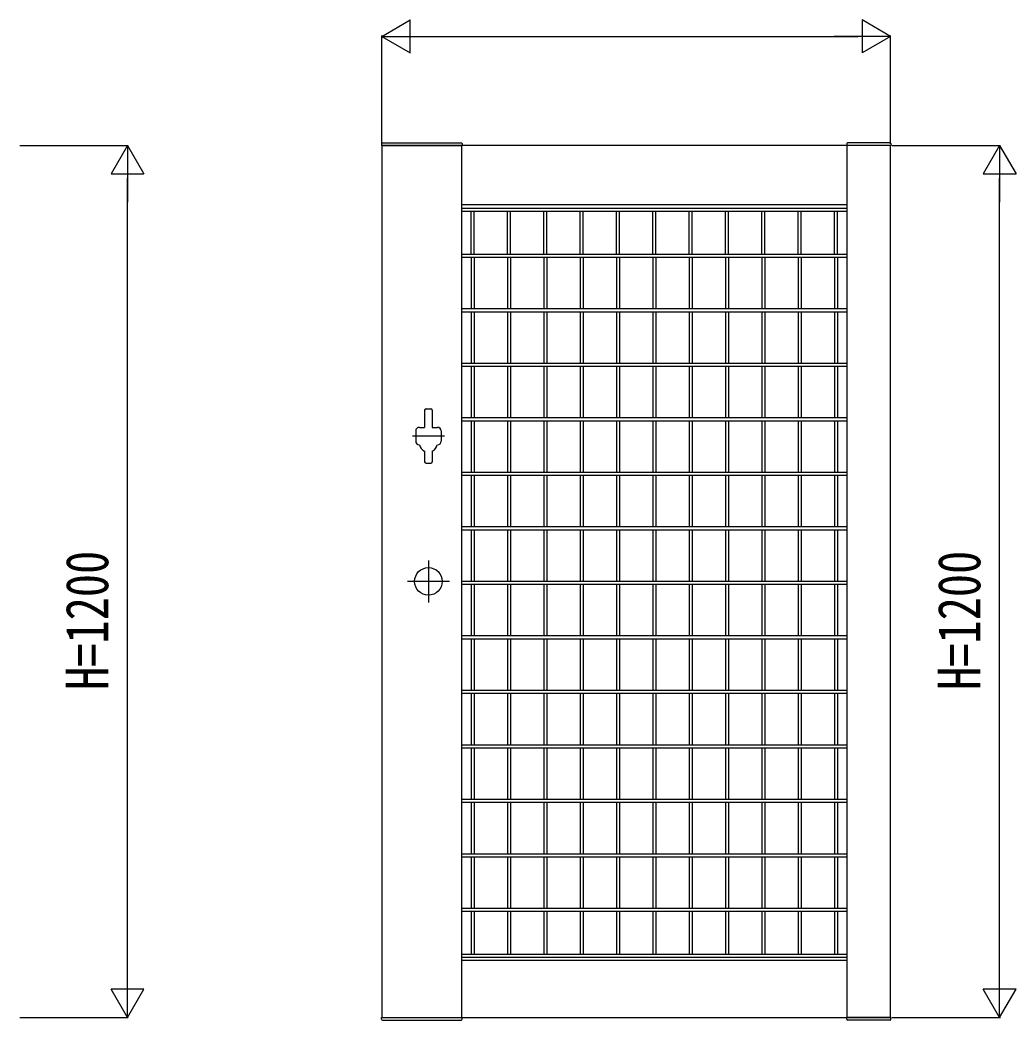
# Model space of a CAD drawing. Units: millimetres, scale not verified. Extents: x -8410 to 8410, y -5940 to 5940.
# Drawn here: x -1208 to 163, y -2854 to -1478 of the extents above; entities that cross this region are included whole.
import ezdxf
from ezdxf.enums import TextEntityAlignment as Align

# ---------------------------------------------------------------- set-up
doc = ezdxf.new("R2010")
doc.units = ezdxf.units.MM
doc.header["$LTSCALE"] = 30
doc.layers.add('0-2_YKK_A1', color=4, linetype='Continuous')
doc.layers.add('0-3_YKK_D', color=6, linetype='Continuous')
doc.styles.add('ＭＳ ゴシック', font='')
doc.styles.get('ＭＳ ゴシック').set_extended_font_data('MS Gothic')

msp = doc.modelspace()

# ---------------------------------------------------------------- linework, layer by layer
at = {"layer": '0-2_YKK_A1'}
for p, q in [((-710.33, -1647.45), (-710.46, -1650)), ((-710.46, -1650), (-599.46, -1650)), ((-709.33, -1646.5), (-600.59, -1646.5)), ((-599.96, -2850), (-599.96, -1650)), ((-599.59, -1647.45), (-599.46, -1650)), ((-70.33, -1647.45), (-70.46, -1650)), ((-9.46, -1650), (-70.46, -1650)), ((-69.96, -2850), (-69.96, -1650)), ((-10.59, -1646.5), (-69.33, -1646.5)), ((-9.59, -1647.45), (-9.46, -1650)), ((-69.96, -1731.75), (-599.96, -1731.75)), ((-599.96, -1736.55), (-69.96, -1736.55)), ((-599.96, -1740.55), (-69.96, -1740.55)), ((-587.06, -1799.65), (-587.06, -1740.55)), ((-582.86, -1799.65), (-582.86, -1740.55)), ((-537.06, -1799.65), (-537.06, -1740.55)), ((-532.86, -1799.65), (-532.86, -1740.55)), ((-487.06, -1799.65), (-487.06, -1740.55)), ((-482.86, -1799.65), (-482.86, -1740.55)), ((-437.06, -1799.65), (-437.06, -1740.55)), ((-432.86, -1799.65), (-432.86, -1740.55)), ((-387.06, -1799.65), (-387.06, -1740.55)), ((-382.86, -1799.65), (-382.86, -1740.55)), ((-337.06, -1799.65), (-337.06, -1740.55)), ((-332.86, -1799.65), (-332.86, -1740.55)), ((-287.06, -1799.65), (-287.06, -1740.55)), ((-282.86, -1799.65), (-282.86, -1740.55)), ((-237.06, -1799.65), (-237.06, -1740.55)), ((-232.86, -1799.65), (-232.86, -1740.55)), ((-187.06, -1799.65), (-187.06, -1740.55)), ((-182.86, -1799.65), (-182.86, -1740.55)), ((-137.06, -1799.65), (-137.06, -1740.55)), ((-132.86, -1799.65), (-132.86, -1740.55)), ((-87.06, -1799.65), (-87.06, -1740.55)), ((-82.86, -1799.65), (-82.86, -1740.55)), ((-599.96, -1799.65), (-69.96, -1799.65)), ((-599.96, -1803.85), (-69.96, -1803.85)), ((-587.06, -1803.85), (-587.06, -1874.65)), ((-582.86, -1803.85), (-582.86, -1874.65)), ((-537.06, -1803.85), (-537.06, -1874.65)), ((-532.86, -1803.85), (-532.86, -1874.65)), ((-487.06, -1803.85), (-487.06, -1874.65)), ((-482.86, -1803.85), (-482.86, -1874.65)), ((-437.06, -1803.85), (-437.06, -1874.65)), ((-432.86, -1803.85), (-432.86, -1874.65)), ((-387.06, -1803.85), (-387.06, -1874.65)), ((-382.86, -1803.85), (-382.86, -1874.65)), ((-337.06, -1803.85), (-337.06, -1874.65)), ((-332.86, -1803.85), (-332.86, -1874.65)), ((-287.06, -1803.85), (-287.06, -1874.65)), ((-282.86, -1803.85), (-282.86, -1874.65)), ((-237.06, -1803.85), (-237.06, -1874.65)), ((-232.86, -1803.85), (-232.86, -1874.65)), ((-187.06, -1803.85), (-187.06, -1874.65)), ((-182.86, -1803.85), (-182.86, -1874.65)), ((-137.06, -1803.85), (-137.06, -1874.65)), ((-132.86, -1803.85), (-132.86, -1874.65)), ((-87.06, -1803.85), (-87.06, -1874.65)), ((-82.86, -1803.85), (-82.86, -1874.65)), ((-599.96, -1874.65), (-69.96, -1874.65)), ((-599.96, -1878.85), (-69.96, -1878.85)), ((-587.06, -1878.85), (-587.06, -1949.65)), ((-582.86, -1878.85), (-582.86, -1949.65)), ((-537.06, -1878.85), (-537.06, -1949.65)), ((-532.86, -1878.85), (-532.86, -1949.65)), ((-487.06, -1878.85), (-487.06, -1949.65)), ((-482.86, -1878.85), (-482.86, -1949.65)), ((-437.06, -1878.85), (-437.06, -1949.65)), ((-432.86, -1878.85), (-432.86, -1949.65)), ((-387.06, -1878.85), (-387.06, -1949.65)), ((-382.86, -1878.85), (-382.86, -1949.65)), ((-337.06, -1878.85), (-337.06, -1949.65)), ((-332.86, -1878.85), (-332.86, -1949.65)), ((-287.06, -1878.85), (-287.06, -1949.65)), ((-282.86, -1878.85), (-282.86, -1949.65)), ((-237.06, -1878.85), (-237.06, -1949.65)), ((-232.86, -1878.85), (-232.86, -1949.65)), ((-187.06, -1878.85), (-187.06, -1949.65)), ((-182.86, -1878.85), (-182.86, -1949.65)), ((-137.06, -1878.85), (-137.06, -1949.65)), ((-132.86, -1878.85), (-132.86, -1949.65)), ((-87.06, -1878.85), (-87.06, -1949.65)), ((-82.86, -1878.85), (-82.86, -1949.65)), ((-599.96, -1949.65), (-69.96, -1949.65)), ((-599.96, -1953.85), (-69.96, -1953.85)), ((-587.06, -1953.85), (-587.06, -2024.65)), ((-582.86, -1953.85), (-582.86, -2024.65)), ((-537.06, -1953.85), (-537.06, -2024.65)), ((-532.86, -1953.85), (-532.86, -2024.65)), ((-487.06, -1953.85), (-487.06, -2024.65)), ((-482.86, -1953.85), (-482.86, -2024.65)), ((-437.06, -1953.85), (-437.06, -2024.65)), ((-432.86, -1953.85), (-432.86, -2024.65)), ((-387.06, -1953.85), (-387.06, -2024.65)), ((-382.86, -1953.85), (-382.86, -2024.65)), ((-337.06, -1953.85), (-337.06, -2024.65)), ((-332.86, -1953.85), (-332.86, -2024.65)), ((-287.06, -1953.85), (-287.06, -2024.65)), ((-282.86, -1953.85), (-282.86, -2024.65)), ((-237.06, -1953.85), (-237.06, -2024.65)), ((-232.86, -1953.85), (-232.86, -2024.65)), ((-187.06, -1953.85), (-187.06, -2024.65)), ((-182.86, -1953.85), (-182.86, -2024.65)), ((-137.06, -1953.85), (-137.06, -2024.65)), ((-132.86, -1953.85), (-132.86, -2024.65)), ((-87.06, -1953.85), (-87.06, -2024.65)), ((-82.86, -1953.85), (-82.86, -2024.65)), ((-651.21, -2014.5), (-651.21, -2038)), ((-649.21, -2012.5), (-642.71, -2012.5)), ((-640.71, -2014.5), (-640.71, -2038)), ((-599.96, -2024.65), (-69.96, -2024.65)), ((-599.96, -2028.85), (-69.96, -2028.85)), ((-587.06, -2028.85), (-587.06, -2099.65)), ((-582.86, -2028.85), (-582.86, -2099.65)), ((-537.06, -2028.85), (-537.06, -2099.65)), ((-532.86, -2028.85), (-532.86, -2099.65)), ((-487.06, -2028.85), (-487.06, -2099.65)), ((-482.86, -2028.85), (-482.86, -2099.65)), ((-437.06, -2028.85), (-437.06, -2099.65)), ((-432.86, -2028.85), (-432.86, -2099.65)), ((-387.06, -2028.85), (-387.06, -2099.65)), ((-382.86, -2028.85), (-382.86, -2099.65)), ((-337.06, -2028.85), (-337.06, -2099.65)), ((-332.86, -2028.85), (-332.86, -2099.65)), ((-287.06, -2028.85), (-287.06, -2099.65)), ((-282.86, -2028.85), (-282.86, -2099.65)), ((-237.06, -2028.85), (-237.06, -2099.65)), ((-232.86, -2028.85), (-232.86, -2099.65)), ((-187.06, -2028.85), (-187.06, -2099.65)), ((-182.86, -2028.85), (-182.86, -2099.65)), ((-137.06, -2028.85), (-137.06, -2099.65)), ((-132.86, -2028.85), (-132.86, -2099.65)), ((-87.06, -2028.85), (-87.06, -2099.65)), ((-82.86, -2028.85), (-82.86, -2099.65)), ((-623.96, -2050), (-667.96, -2050)), ((-663.46, -2043), (-663.46, -2057)), ((-658.46, -2038), (-651.21, -2038)), ((-640.71, -2038), (-633.46, -2038)), ((-628.46, -2043), (-628.46, -2057)), ((-651.21, -2070.84), (-651.21, -2085.5)), ((-640.71, -2070.84), (-640.71, -2085.5)), ((-649.21, -2087.5), (-642.71, -2087.5)), ((-599.96, -2099.65), (-69.96, -2099.65)), ((-599.96, -2103.85), (-69.96, -2103.85)), ((-587.06, -2103.85), (-587.06, -2174.65)), ((-582.86, -2103.85), (-582.86, -2174.65)), ((-537.06, -2103.85), (-537.06, -2174.65)), ((-532.86, -2103.85), (-532.86, -2174.65)), ((-487.06, -2103.85), (-487.06, -2174.65)), ((-482.86, -2103.85), (-482.86, -2174.65)), ((-437.06, -2103.85), (-437.06, -2174.65)), ((-432.86, -2103.85), (-432.86, -2174.65)), ((-387.06, -2103.85), (-387.06, -2174.65)), ((-382.86, -2103.85), (-382.86, -2174.65)), ((-337.06, -2103.85), (-337.06, -2174.65)), ((-332.86, -2103.85), (-332.86, -2174.65)), ((-287.06, -2103.85), (-287.06, -2174.65)), ((-282.86, -2103.85), (-282.86, -2174.65)), ((-237.06, -2103.85), (-237.06, -2174.65)), ((-232.86, -2103.85), (-232.86, -2174.65)), ((-187.06, -2103.85), (-187.06, -2174.65)), ((-182.86, -2103.85), (-182.86, -2174.65)), ((-137.06, -2103.85), (-137.06, -2174.65)), ((-132.86, -2103.85), (-132.86, -2174.65)), ((-87.06, -2103.85), (-87.06, -2174.65)), ((-82.86, -2103.85), (-82.86, -2174.65)), ((-599.96, -2174.65), (-69.96, -2174.65)), ((-599.96, -2178.85), (-69.96, -2178.85)), ((-587.06, -2178.85), (-587.06, -2249.65)), ((-582.86, -2178.85), (-582.86, -2249.65)), ((-537.06, -2178.85), (-537.06, -2249.65)), ((-532.86, -2178.85), (-532.86, -2249.65)), ((-487.06, -2178.85), (-487.06, -2249.65)), ((-482.86, -2178.85), (-482.86, -2249.65)), ((-437.06, -2178.85), (-437.06, -2249.65)), ((-432.86, -2178.85), (-432.86, -2249.65)), ((-387.06, -2178.85), (-387.06, -2249.65)), ((-382.86, -2178.85), (-382.86, -2249.65)), ((-337.06, -2178.85), (-337.06, -2249.65)), ((-332.86, -2178.85), (-332.86, -2249.65)), ((-287.06, -2178.85), (-287.06, -2249.65)), ((-282.86, -2178.85), (-282.86, -2249.65)), ((-237.06, -2178.85), (-237.06, -2249.65)), ((-232.86, -2178.85), (-232.86, -2249.65)), ((-187.06, -2178.85), (-187.06, -2249.65)), ((-182.86, -2178.85), (-182.86, -2249.65)), ((-137.06, -2178.85), (-137.06, -2249.65)), ((-132.86, -2178.85), (-132.86, -2249.65)), ((-87.06, -2178.85), (-87.06, -2249.65)), ((-82.86, -2178.85), (-82.86, -2249.65)), ((-645.96, -2221), (-645.96, -2279)), ((-616.96, -2250), (-674.96, -2250)), ((-599.96, -2249.65), (-69.96, -2249.65)), ((-599.96, -2253.85), (-69.96, -2253.85)), ((-587.06, -2253.85), (-587.06, -2324.65)), ((-582.86, -2253.85), (-582.86, -2324.65)), ((-537.06, -2253.85), (-537.06, -2324.65)), ((-532.86, -2253.85), (-532.86, -2324.65)), ((-487.06, -2253.85), (-487.06, -2324.65)), ((-482.86, -2253.85), (-482.86, -2324.65)), ((-437.06, -2253.85), (-437.06, -2324.65)), ((-432.86, -2253.85), (-432.86, -2324.65)), ((-387.06, -2253.85), (-387.06, -2324.65)), ((-382.86, -2253.85), (-382.86, -2324.65)), ((-337.06, -2253.85), (-337.06, -2324.65)), ((-332.86, -2253.85), (-332.86, -2324.65)), ((-287.06, -2253.85), (-287.06, -2324.65)), ((-282.86, -2253.85), (-282.86, -2324.65)), ((-237.06, -2253.85), (-237.06, -2324.65)), ((-232.86, -2253.85), (-232.86, -2324.65)), ((-187.06, -2253.85), (-187.06, -2324.65)), ((-182.86, -2253.85), (-182.86, -2324.65)), ((-137.06, -2253.85), (-137.06, -2324.65)), ((-132.86, -2253.85), (-132.86, -2324.65)), ((-87.06, -2253.85), (-87.06, -2324.65)), ((-82.86, -2253.85), (-82.86, -2324.65)), ((-599.96, -2324.65), (-69.96, -2324.65)), ((-599.96, -2328.85), (-69.96, -2328.85)), ((-587.06, -2328.85), (-587.06, -2399.65)), ((-582.86, -2328.85), (-582.86, -2399.65)), ((-537.06, -2328.85), (-537.06, -2399.65)), ((-532.86, -2328.85), (-532.86, -2399.65)), ((-487.06, -2328.85), (-487.06, -2399.65)), ((-482.86, -2328.85), (-482.86, -2399.65)), ((-437.06, -2328.85), (-437.06, -2399.65)), ((-432.86, -2328.85), (-432.86, -2399.65)), ((-387.06, -2328.85), (-387.06, -2399.65)), ((-382.86, -2328.85), (-382.86, -2399.65)), ((-337.06, -2328.85), (-337.06, -2399.65)), ((-332.86, -2328.85), (-332.86, -2399.65)), ((-287.06, -2328.85), (-287.06, -2399.65)), ((-282.86, -2328.85), (-282.86, -2399.65)), ((-237.06, -2328.85), (-237.06, -2399.65)), ((-232.86, -2328.85), (-232.86, -2399.65)), ((-187.06, -2328.85), (-187.06, -2399.65)), ((-182.86, -2328.85), (-182.86, -2399.65)), ((-137.06, -2328.85), (-137.06, -2399.65)), ((-132.86, -2328.85), (-132.86, -2399.65)), ((-87.06, -2328.85), (-87.06, -2399.65)), ((-82.86, -2328.85), (-82.86, -2399.65)), ((-599.96, -2399.65), (-69.96, -2399.65)), ((-599.96, -2403.85), (-69.96, -2403.85)), ((-587.06, -2403.85), (-587.06, -2474.65)), ((-582.86, -2403.85), (-582.86, -2474.65)), ((-537.06, -2403.85), (-537.06, -2474.65)), ((-532.86, -2403.85), (-532.86, -2474.65)), ((-487.06, -2403.85), (-487.06, -2474.65)), ((-482.86, -2403.85), (-482.86, -2474.65)), ((-437.06, -2403.85), (-437.06, -2474.65)), ((-432.86, -2403.85), (-432.86, -2474.65)), ((-387.06, -2403.85), (-387.06, -2474.65)), ((-382.86, -2403.85), (-382.86, -2474.65)), ((-337.06, -2403.85), (-337.06, -2474.65)), ((-332.86, -2403.85), (-332.86, -2474.65)), ((-287.06, -2403.85), (-287.06, -2474.65)), ((-282.86, -2403.85), (-282.86, -2474.65)), ((-237.06, -2403.85), (-237.06, -2474.65)), ((-232.86, -2403.85), (-232.86, -2474.65)), ((-187.06, -2403.85), (-187.06, -2474.65)), ((-182.86, -2403.85), (-182.86, -2474.65)), ((-137.06, -2403.85), (-137.06, -2474.65)), ((-132.86, -2403.85), (-132.86, -2474.65)), ((-87.06, -2403.85), (-87.06, -2474.65)), ((-82.86, -2403.85), (-82.86, -2474.65)), ((-599.96, -2474.65), (-69.96, -2474.65)), ((-599.96, -2478.85), (-69.96, -2478.85)), ((-587.06, -2478.85), (-587.06, -2549.65)), ((-582.86, -2478.85), (-582.86, -2549.65)), ((-537.06, -2478.85), (-537.06, -2549.65)), ((-532.86, -2478.85), (-532.86, -2549.65)), ((-487.06, -2478.85), (-487.06, -2549.65)), ((-482.86, -2478.85), (-482.86, -2549.65)), ((-437.06, -2478.85), (-437.06, -2549.65)), ((-432.86, -2478.85), (-432.86, -2549.65)), ((-387.06, -2478.85), (-387.06, -2549.65)), ((-382.86, -2478.85), (-382.86, -2549.65)), ((-337.06, -2478.85), (-337.06, -2549.65)), ((-332.86, -2478.85), (-332.86, -2549.65)), ((-287.06, -2478.85), (-287.06, -2549.65)), ((-282.86, -2478.85), (-282.86, -2549.65)), ((-237.06, -2478.85), (-237.06, -2549.65)), ((-232.86, -2478.85), (-232.86, -2549.65)), ((-187.06, -2478.85), (-187.06, -2549.65)), ((-182.86, -2478.85), (-182.86, -2549.65)), ((-137.06, -2478.85), (-137.06, -2549.65)), ((-132.86, -2478.85), (-132.86, -2549.65)), ((-87.06, -2478.85), (-87.06, -2549.65)), ((-82.86, -2478.85), (-82.86, -2549.65)), ((-599.96, -2549.65), (-69.96, -2549.65)), ((-599.96, -2553.85), (-69.96, -2553.85)), ((-587.06, -2553.85), (-587.06, -2624.65)), ((-582.86, -2553.85), (-582.86, -2624.65)), ((-537.06, -2553.85), (-537.06, -2624.65)), ((-532.86, -2553.85), (-532.86, -2624.65)), ((-487.06, -2553.85), (-487.06, -2624.65)), ((-482.86, -2553.85), (-482.86, -2624.65)), ((-437.06, -2553.85), (-437.06, -2624.65)), ((-432.86, -2553.85), (-432.86, -2624.65)), ((-387.06, -2553.85), (-387.06, -2624.65)), ((-382.86, -2553.85), (-382.86, -2624.65)), ((-337.06, -2553.85), (-337.06, -2624.65)), ((-332.86, -2553.85), (-332.86, -2624.65)), ((-287.06, -2553.85), (-287.06, -2624.65)), ((-282.86, -2553.85), (-282.86, -2624.65)), ((-237.06, -2553.85), (-237.06, -2624.65)), ((-232.86, -2553.85), (-232.86, -2624.65)), ((-187.06, -2553.85), (-187.06, -2624.65)), ((-182.86, -2553.85), (-182.86, -2624.65)), ((-137.06, -2553.85), (-137.06, -2624.65)), ((-132.86, -2553.85), (-132.86, -2624.65)), ((-87.06, -2553.85), (-87.06, -2624.65)), ((-82.86, -2553.85), (-82.86, -2624.65)), ((-599.96, -2624.65), (-69.96, -2624.65)), ((-599.96, -2628.85), (-69.96, -2628.85)), ((-587.06, -2628.85), (-587.06, -2699.65)), ((-582.86, -2628.85), (-582.86, -2699.65)), ((-537.06, -2628.85), (-537.06, -2699.65)), ((-532.86, -2628.85), (-532.86, -2699.65)), ((-487.06, -2628.85), (-487.06, -2699.65)), ((-482.86, -2628.85), (-482.86, -2699.65)), ((-437.06, -2628.85), (-437.06, -2699.65)), ((-432.86, -2628.85), (-432.86, -2699.65)), ((-387.06, -2628.85), (-387.06, -2699.65)), ((-382.86, -2628.85), (-382.86, -2699.65)), ((-337.06, -2628.85), (-337.06, -2699.65)), ((-332.86, -2628.85), (-332.86, -2699.65)), ((-287.06, -2628.85), (-287.06, -2699.65)), ((-282.86, -2628.85), (-282.86, -2699.65)), ((-237.06, -2628.85), (-237.06, -2699.65)), ((-232.86, -2628.85), (-232.86, -2699.65)), ((-187.06, -2628.85), (-187.06, -2699.65)), ((-182.86, -2628.85), (-182.86, -2699.65)), ((-137.06, -2628.85), (-137.06, -2699.65)), ((-132.86, -2628.85), (-132.86, -2699.65)), ((-87.06, -2628.85), (-87.06, -2699.65)), ((-82.86, -2628.85), (-82.86, -2699.65)), ((-599.96, -2699.65), (-69.96, -2699.65)), ((-599.96, -2703.85), (-69.96, -2703.85)), ((-587.06, -2703.85), (-587.06, -2762.95)), ((-582.86, -2703.85), (-582.86, -2762.95)), ((-537.06, -2703.85), (-537.06, -2762.95)), ((-532.86, -2703.85), (-532.86, -2762.95)), ((-487.06, -2703.85), (-487.06, -2762.95)), ((-482.86, -2703.85), (-482.86, -2762.95)), ((-437.06, -2703.85), (-437.06, -2762.95)), ((-432.86, -2703.85), (-432.86, -2762.95)), ((-387.06, -2703.85), (-387.06, -2762.95)), ((-382.86, -2703.85), (-382.86, -2762.95)), ((-337.06, -2703.85), (-337.06, -2762.95)), ((-332.86, -2703.85), (-332.86, -2762.95)), ((-287.06, -2703.85), (-287.06, -2762.95)), ((-282.86, -2703.85), (-282.86, -2762.95)), ((-237.06, -2703.85), (-237.06, -2762.95)), ((-232.86, -2703.85), (-232.86, -2762.95)), ((-187.06, -2703.85), (-187.06, -2762.95)), ((-182.86, -2703.85), (-182.86, -2762.95)), ((-137.06, -2703.85), (-137.06, -2762.95)), ((-132.86, -2703.85), (-132.86, -2762.95)), ((-87.06, -2703.85), (-87.06, -2762.95)), ((-82.86, -2703.85), (-82.86, -2762.95)), ((-599.96, -2762.95), (-69.96, -2762.95)), ((-599.96, -2766.95), (-69.96, -2766.95)), ((-69.96, -2771.75), (-599.96, -2771.75)), ((-710.46, -2850), (-599.46, -2850)), ((-710.33, -2852.55), (-710.46, -2850)), ((-709.33, -2853.5), (-600.59, -2853.5)), ((-599.59, -2852.55), (-599.46, -2850)), ((-9.46, -2850), (-70.46, -2850)), ((-70.33, -2852.55), (-70.46, -2850)), ((-10.59, -2853.5), (-69.33, -2853.5)), ((-9.59, -2852.55), (-9.46, -2850))]:
    msp.add_line(p, q, dxfattribs=at)
msp.add_lwpolyline([(-9.96, -2850), (-9.96, -1650), (-709.96, -1650), (-709.96, -2850)], close=True, dxfattribs=at)
msp.add_circle((-645.96, -2250), 19, dxfattribs=at)
for centre, radius, start, end in [((-709.33, -1647.5), 1, 90, 177), ((-600.59, -1647.5), 1, 3, 90), ((-69.33, -1647.5), 1, 90, 177), ((-10.59, -1647.5), 1, 3, 90), ((-649.21, -2014.5), 2, 90, 180), ((-642.71, -2014.5), 2, 0, 90), ((-658.46, -2043), 5, 90, 180), ((-633.46, -2043), 5, 0, 90), ((-658.46, -2057), 5, 180, 270), ((-645.96, -2059.56), 12.5, 191.55262, 245.16541), ((-645.96, -2059.5), 12.5, 294.83459, 348.44738), ((-645.96, -2059.56), 12.5, 294.83459, 348.44738), ((-633.46, -2057), 5, 270, 0), ((-649.21, -2085.5), 2, 180, 270), ((-642.71, -2085.5), 2, 270, 0), ((-709.33, -2852.5), 1, 183, 270), ((-600.59, -2852.5), 1, 270, 357), ((-69.33, -2852.5), 1, 183, 270), ((-10.59, -2852.5), 1, 270, 357)]:
    msp.add_arc(centre, radius, start, end, dxfattribs=at)
at = {"layer": '0-3_YKK_D'}
for p, q in [((-709.96, -1500), (-670.99, -1477.5)), ((-670.99, -1522.5), (-670.99, -1477.5)), ((-9.96, -1500), (-48.93, -1477.5)), ((-48.93, -1477.5), (-48.93, -1522.5)), ((-709.96, -1648), (-709.96, -1499)), ((-9.96, -1648), (-9.96, -1499)), ((-709.96, -1500), (-670.99, -1522.5)), ((-709.96, -1500), (-632.02, -1500)), ((-664.96, -1500), (-54.96, -1500)), ((-9.96, -1500), (-87.9, -1500)), ((-9.96, -1500), (-48.93, -1522.5)), ((-1207.96, -1650), (-1058.96, -1650)), ((-1059.96, -1650), (-1082.46, -1688.97)), ((-1059.96, -1650), (-1037.46, -1688.97)), ((-1059.96, -1650), (-1059.96, -1727.94)), ((-7.96, -1650), (141.04, -1650)), ((140.04, -1650), (117.54, -1688.97)), ((140.04, -1650), (162.54, -1688.97)), ((140.04, -1650), (140.04, -1727.94)), ((-1082.46, -1688.97), (-1037.46, -1688.97)), ((117.54, -1688.97), (162.54, -1688.97)), ((-1059.96, -2805), (-1059.96, -1695)), ((140.04, -2805), (140.04, -1695)), ((-1059.96, -2850), (-1059.96, -2772.06)), ((140.04, -2850), (140.04, -2772.06)), ((-1059.96, -2850), (-1082.46, -2811.03)), ((-1037.46, -2811.03), (-1082.46, -2811.03)), ((-1059.96, -2850), (-1037.46, -2811.03)), ((140.04, -2850), (117.54, -2811.03)), ((162.54, -2811.03), (117.54, -2811.03)), ((140.04, -2850), (162.54, -2811.03)), ((-1207.96, -2850), (-1058.96, -2850)), ((-7.96, -2850), (141.04, -2850))]:
    msp.add_line(p, q, dxfattribs=at)

# ---------------------------------------------------------------- texts
at = {"layer": '0-3_YKK_D', "style": 'ＭＳ ゴシック', "width": 0.8}
for p in [(-1068.96, -2399.33), (131.04, -2399.33)]:
    msp.add_text('H=1200', height=58.65, rotation=90, dxfattribs=at).set_placement(p, align=Align.BOTTOM_LEFT)

doc.saveas('drawing.dxf')
